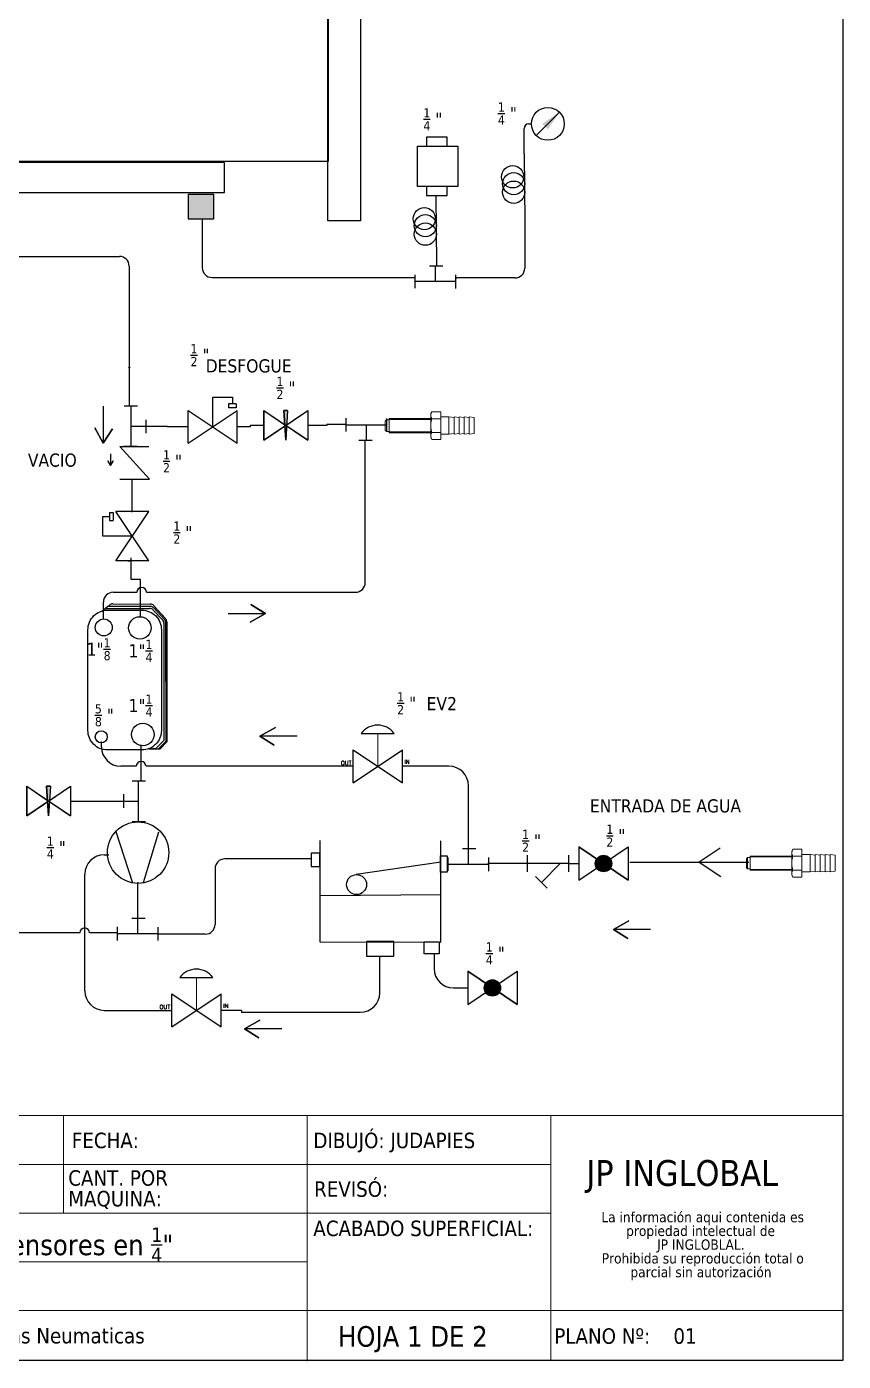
# Model space of a CAD drawing. Header units: millimetres. Extents: x -66 to 265, y 10 to 221.
# Drawn here: x 181.2 to 265, y 9.9 to 146.8 of the extents above; entities that cross this region are included whole.
import ezdxf
from ezdxf.enums import TextEntityAlignment as Align

# ---------------------------------------------------------------- set-up
doc = ezdxf.new("R2010")
doc.units = ezdxf.units.MM
doc.linetypes.add('CENTERX2', pattern=[20.32, 12.7, -2.54, 2.54, -2.54])
for name, color, linetype in [('CONTORNO', 179, 'Continuous'), ('SYMS', 7, 'Continuous'), ('TERMS', 123, 'Continuous'), ('WIRENO', 250, 'Continuous'), ('WIRES', 7, 'Continuous')]:
    doc.layers.add(name, color=color, linetype=linetype)
doc.styles.add('SLDTEXTSTYLE0', font='tahoma.ttf')
doc.styles.add('SLDTEXTSTYLE1', font='tahomabd.ttf')
doc.styles.get("Standard").update_dxf_attribs({"font": 'tahoma.ttf'})
doc.styles.add('WD', font='romans.shx')

# ---------------------------------------------------------------- blocks, each defined once
blk = doc.blocks.new('SW_NOTE_2')
at = {"layer": 'CONTORNO', "color": 0, "char_height": 1.0583, "attachment_point": 2, "style": 'SLDTEXTSTYLE0'}
for s, insert in [('La información aqui contenida es ', (10.29, 1.34)), ('propiedad intelectual de', (10.08, -0.07)), ('JP INGLOBLAL.', (10.1, -1.48)), ('Prohibida su reproducción total o ', (10.3, -2.89)), ('parcial sin autorización', (10.12, -4.3))]:
    blk.add_mtext(s, dxfattribs=dict(at, insert=insert))
blk = doc.blocks.new('SW_NOTE_4')
at = {"color": 0, "linetype": 'Continuous', "lineweight": 0, "char_height": 1.587, "attachment_point": 1, "style": 'SLDTEXTSTYLE0'}
for s, insert in [('CANT. POR ', (0, 2.02)), ('MAQUINA:', (0, -0.1))]:
    blk.add_mtext(s, dxfattribs=dict(at, insert=insert))
blk = doc.blocks.new('TNueva')
at = {"layer": 'WIRENO'}
for p, q in [((225.166, 74.246), (225.166, 75.163)), ((227.056, 75.746), (226.139, 75.746)), ((226.557, 74.707), (226.557, 75.745)), ((227.946, 74.232), (227.946, 75.149)), ((225.184, 74.712), (227.93, 74.712))]:
    blk.add_line(p, q, dxfattribs=at)
blk = doc.blocks.new('HGVA1_DIAPHRAGM_VALVE2')
at = {"color": 7, "linetype": 'Continuous', "lineweight": 0, "ltscale": 3.2258}
for p, q in [((-0.25, 0.5), (0.25, 0.5)), ((0, 0), (0, 0.5))]:
    blk.add_line(p, q, dxfattribs=at)
for p, q in [((-0.375, -0.25), (-0.375, 0.25)), ((-0.375, -0.25), (0.375, 0.25)), ((-0.375, 0.25), (0.375, -0.25)), ((0.375, -0.25), (0.375, 0.25))]:
    blk.add_line(p, q)
at = {"ltscale": 25.4, "flags": 128}
blk.add_lwpolyline([(0.25, 0.5, 0.5), (-0.25, 0.5)], format="xyb", close=True, dxfattribs=at)
at = {"style": 'WD', "flags": 1}
for tag, p in [('INST', (-0.469, 0.748)), ('LOC', (-0.469, 0.587)), ('TAG1', (-0.469, 0.378))]:
    blk.add_attdef(tag, text='', height=0.125, dxfattribs=at).set_placement(p, align=Align.RIGHT)
at = {"style": 'WD'}
blk.add_attdef('XREF', text='', height=0.0625, rotation=0.0625, dxfattribs=at).set_placement((0.518, 0.271), align=Align.TOP_CENTER)
blk.add_attdef('TERM01', text='', height=0.0625, dxfattribs=at).set_placement((-0.399, 0.018), align=Align.RIGHT)
for tag, p, height in [('X4TERM01', (-0.375, 0), 0.005), ('X1TERM02', (0.375, 0), 0.005), ('TERM02', (0.406, 0.036), 0.0625), ('RATING1', (0.388, -0.162), 0.125), ('DESC1', (0.388, -0.378), 0.125), ('DESC2', (0.388, -0.562), 0.125), ('WDTAGALT', (0.388, -0.907), 0.125), ('DESC3', (0.388, -0.752), 0.125)]:
    blk.add_attdef(tag, p, '', height=height, dxfattribs=at)
at = {"style": 'WD', "flags": 1}
for tag, p in [('WDTYPE', (-0.154, -0.127)), ('FAMILY', (-0.143, -0.17)), ('CAT', (-0.143, -0.215)), ('MFG', (-0.141, -0.246)), ('ASSYCODE', (-0.113, -0.275))]:
    blk.add_attdef(tag, text='', height=0.01, dxfattribs=at).set_placement(p, align=Align.CENTER)
blk = doc.blocks.new('RESERVA')
at = {"layer": 'WIRENO'}
for p, q in [((301.32, 73.69), (301.32, 59.85)), ((317.87, 59.8), (317.87, 73.64)), ((317.89, 70.73), (306.31, 69.05)), ((301.36, 66.16), (317.9, 66.3)), ((301.32, 59.85), (317.87, 59.8))]:
    blk.add_line(p, q, dxfattribs=at)
for points in [[(317.85, 71.6), (318.75, 71.6), (318.75, 69.35), (317.85, 69.35)], [(307.72, 57.86), (311.45, 57.86), (311.45, 59.9), (307.72, 59.9)]]:
    blk.add_lwpolyline(points, close=True, dxfattribs=at)
blk.add_circle((306.35, 67.67), 1.37, dxfattribs=at)
blk = doc.blocks.new('RESERVORIO')
at = {"layer": 'WIRENO'}
for points in [[(211.28, 62), (210.41, 62), (210.41, 60.61), (211.28, 60.61)], [(222.01, 52.91), (223.54, 52.91), (223.54, 51.68), (222.01, 51.68)]]:
    blk.add_lwpolyline(points, close=True, dxfattribs=at)
at = {"layer": 'WIRENO', "xscale": 0.75, "yscale": 0.75, "zscale": 0.75}
blk.add_blockref('RESERVA', (-14.7, 8.02), dxfattribs=at)
blk = doc.blocks.new('HGVA1_BALL_VALVE')
h = blk.add_hatch(color=256)
edge = h.paths.add_edge_path()
edge.add_arc((0, 0), 0.125, 0, 360)
at = {"ltscale": 3.2258}
for p, q in [((-0.375, 0.254), (0.375, -0.254)), ((-0.375, -0.254), (0.375, 0.254)), ((-0.375, 0.254), (-0.375, -0.254)), ((0.375, 0.254), (0.375, -0.254))]:
    blk.add_line(p, q, dxfattribs=at)
at = {"ltscale": 25.4, "flags": 128}
blk.add_lwpolyline([(0.375, 0.254), (0.375, -0.254), (-0.375, 0.254), (-0.375, -0.254)], close=True, dxfattribs=at)
at = {"ltscale": 3.2258}
blk.add_circle((0, 0), 0.125, dxfattribs=at)
at = {"ltscale": 25.4}
blk.add_circle((0, 0), 0.125, dxfattribs=at)
at = {"style": 'WD', "flags": 1}
for tag, height, p in [('LOC', 0.125, (0.011, 0.516)), ('INST', 0.125, (0.028, 0.678)), ('TAG1', 0.125, (0, 0.307)), ('FAMILY', 0.01, (-0.482, -0.121)), ('WDTYPE', 0.01, (-0.475, -0.062)), ('CAT', 0.01, (-0.482, -0.165)), ('MFG', 0.01, (-0.481, -0.197)), ('ASSYCODE', 0.01, (-0.453, -0.226))]:
    blk.add_attdef(tag, text='', height=height, dxfattribs=at).set_placement(p, align=Align.CENTER)
at = {"style": 'WD'}
blk.add_attdef('XREF', text='', height=0.0625, rotation=0.0625, dxfattribs=at).set_placement((0.541, 0.293), align=Align.TOP_CENTER)
blk.add_attdef('TERM01', text='', height=0.0625, dxfattribs=at).set_placement((-0.399, 0.018), align=Align.RIGHT)
for tag, p, height in [('X4TERM01', (-0.375, 0), 0.005), ('X8TERM02', (0, 0), 0.005), ('TERM02', (0.052, -0.037), 0.0625), ('X1TERM03', (0.375, 0), 0.005), ('TERM03', (0.406, 0.036), 0.0625), ('RATING1', (0.409, -0.162), 0.125), ('DESC1', (0.409, -0.341), 0.125), ('DESC2', (0.409, -0.525), 0.125), ('DESC3', (0.409, -0.715), 0.125), ('WDTAGALT', (0.409, -0.873), 0.125)]:
    blk.add_attdef(tag, p, '', height=height, dxfattribs=at)
blk = doc.blocks.new('Bomba Vacio')
at = {"layer": 'WIRENO'}
for p, q in [((222.52, 152.69), (218.83, 163.9)), ((224.82, 152.84), (228.2, 163.9))]:
    blk.add_line(p, q, dxfattribs=at)
blk.add_circle((223.65, 159.36), 6.72, dxfattribs=at)
blk = doc.blocks.new('Enfriador')
at = {"layer": 'WIRENO'}
for p, q in [((76.26, 111.34), (76.63, 111.64)), ((76.63, 111.64), (81.18, 111.64)), ((76.64, 111.66), (76.9, 111.86)), ((76.9, 111.86), (81.23, 111.86)), ((76.92, 111.85), (77.07, 111.98)), ((77.4, 112.11), (81.25, 112.09)), ((81.54, 111.48), (82.5, 110.46)), ((81.6, 111.7), (82.68, 110.55)), ((81.62, 111.92), (82.8, 110.62)), ((82.64, 110.12), (82.64, 98.09)), ((82.81, 110.21), (82.83, 98)), ((82.93, 110.28), (82.95, 97.94)), ((81.83, 97.28), (81.1, 97.21)), ((82.04, 97.21), (81.17, 97.18)), ((82.64, 98.09), (81.83, 97.28)), ((82.22, 97.21), (81.97, 97.21)), ((82.83, 98), (82.04, 97.21)), ((82.95, 97.94), (82.22, 97.21))]:
    blk.add_line(p, q, dxfattribs=at)
blk.add_lwpolyline([(76.85, 111.46), (80.39, 111.46, -0.414214), (82.39, 109.46), (82.39, 99.12, -0.414214), (80.39, 97.12), (76.85, 97.12, -0.414214), (74.85, 99.12), (74.85, 109.46, -0.414214)], format="xyb", close=True, dxfattribs=at)
for centre, radius in [((76.48, 109.69), 0.873), ((80.18, 109.64), 1.15), ((76.22, 98.47), 0.619), ((80.48, 98.71), 1.15)]:
    blk.add_circle(centre, radius, dxfattribs=at)
for centre, start, end in [((77.4, 111.61), 89.7511, 131.1584), ((81.18, 111.14), 43.3911, 90), ((81.23, 111.36), 43.2563, 90), ((81.25, 111.59), 42.2685, 89.7511), ((82.14, 110.12), 0, 43.3911), ((82.31, 110.21), 0.0807, 43.2563), ((82.43, 110.28), 0.0522, 42.2685)]:
    blk.add_arc(centre, 0.5, start, end, dxfattribs=at)
blk = doc.blocks.new('HGVA1_NEADLE_VALVE')
blk.add_hatch(color=256).paths.add_polyline_path([(-0.034, 0.255), (0.03, 0.255), (-0.002, -0.255)])
at = {"ltscale": 3.2258}
for p, q in [((-0.375, 0.254), (0.375, -0.254)), ((-0.375, -0.254), (0.375, 0.254)), ((-0.375, 0.254), (-0.375, -0.254)), ((0.03, 0.255), (-0.034, 0.255)), ((-0.034, 0.255), (-0.002, -0.255)), ((0.03, 0.255), (-0.002, -0.255)), ((0.375, 0.254), (0.375, -0.254))]:
    blk.add_line(p, q, dxfattribs=at)
at = {"ltscale": 25.4, "flags": 128}
for points in [[(-0.375, -0.254), (-0.375, 0.254), (0, 0)], [(-0.034, 0.255), (0.03, 0.255), (-0.002, -0.255)], [(0.375, 0.254), (0.375, -0.254), (0, 0)]]:
    blk.add_lwpolyline(points, close=True, dxfattribs=at)
at = {"style": 'WD', "flags": 1}
for tag, height, p in [('INST', 0.125, (0.026, 0.682)), ('LOC', 0.125, (0.009, 0.52)), ('TAG1', 0.125, (-0.002, 0.311)), ('FAMILY', 0.01, (-0.145, -0.188)), ('CAT', 0.01, (-0.145, -0.232)), ('WDTYPE', 0.01, (-0.122, -0.14)), ('MFG', 0.01, (-0.143, -0.263)), ('ASSYCODE', 0.01, (-0.115, -0.293))]:
    blk.add_attdef(tag, text='', height=height, dxfattribs=at).set_placement(p, align=Align.CENTER)
at = {"style": 'WD'}
blk.add_attdef('XREF', text='', height=0.0625, rotation=0.0625, dxfattribs=at).set_placement((0.516, 0.298), align=Align.TOP_CENTER)
blk.add_attdef('TERM01', text='', height=0.0625, dxfattribs=at).set_placement((-0.399, 0.018), align=Align.RIGHT)
for tag, p, height in [('X4TERM01', (-0.375, 0), 0.005), ('X1TERM02', (0.375, 0), 0.005), ('TERM02', (0.406, 0.036), 0.0625), ('RATING1', (0.399, -0.148), 0.125), ('DESC1', (0.399, -0.313), 0.125), ('DESC2', (0.399, -0.497), 0.125), ('DESC3', (0.399, -0.686), 0.125), ('WDTAGALT', (0.399, -0.858), 0.125)]:
    blk.add_attdef(tag, p, '', height=height, dxfattribs=at)
blk = doc.blocks.new('ColaMarrano')
at = {"layer": 'WIRENO'}
blk.add_line((96.3, 200.92), (96.42, 188.45), dxfattribs=at)
for centre in [(94.22, 196.73), (94.4, 195.47), (94.4, 193.92)]:
    blk.add_circle(centre, 2.03, dxfattribs=at)
blk = doc.blocks.new('TRANSMISORPRESIO')
at = {"layer": 'WIRENO'}
for points in [[(168.65, 196.59), (170.93, 196.59), (170.93, 197.56), (168.65, 197.56)], [(167.67, 196.57), (172.08, 196.57), (172.08, 192.17), (167.67, 192.17)], [(168.65, 191.17), (170.93, 191.17), (170.93, 192.15), (168.65, 192.15)]]:
    blk.add_lwpolyline(points, close=True, dxfattribs=at)
blk = doc.blocks.new('HME1_PRESS_M')
blk.add_line((0.036, -0.088), (0.213, 0.089))
blk.add_circle((0.125, 0), 0.125)
blk.add_solid([(0.082, 0.002), (0.126, -0.042), (0.213, 0.089)])
at = {"style": 'WD', "width": 0.7}
for tag, p in [('INST', (0.125, 0.5)), ('LOC', (0.125, 0.344)), ('TAG1', (0.125, 0.188)), ('DESC1', (0.125, -0.344)), ('DESC2', (0.125, -0.5)), ('DESC3', (0.125, -0.656)), ('WDTAGALT', (0.125, -0.812))]:
    blk.add_attdef(tag, text='', height=0.125, dxfattribs=at).set_placement(p, align=Align.CENTER)
blk.add_attdef('TERM01', text='', height=0.0625, dxfattribs=at).set_placement((-0.032, 0.031), align=Align.RIGHT)
at = {"style": 'WD'}
for tag, p, height, flags in [('X4TERM01', (0, 0), 0.005, 1), ('WDTYPE', (0.062, 0.062), 0.01, 1), ('WDBLKNAM', (0.134, 0.001), 0.01, 9), ('X1TERM02', (0.248, 0), 0.005, 1), ('FAMILY', (0.13, -0.035), 0.01, 9)]:
    blk.add_attdef(tag, p, '', height=height, dxfattribs=dict(at, flags=flags))
at = {"style": 'WD', "width": 0.7}
for tag, p, height in [('TERM02', (0.28, 0.031), 0.0625), ('RATING1', (0.281, -0.188), 0.125)]:
    blk.add_attdef(tag, p, '', height=height, dxfattribs=at)
at = {"style": 'WD'}
blk.add_attdef('XREF', text='', height=0.0625, dxfattribs=at).set_placement((-0.031, -0.125), align=Align.RIGHT)
at = {"linetype": 'Continuous', "style": 'WD', "flags": 9}
for tag, p in [('MFG', (0.128, -0.085)), ('ASSYCODE', (0.13, -0.103)), ('CAT', (0.13, -0.066))]:
    blk.add_attdef(tag, p, '', height=0.01, dxfattribs=at)
blk = doc.blocks.new('HST1_STRAINER_Y_TYPE')
at = {"ltscale": 3.2258}
for p, q in [((0, 0.125), (0, -0.125)), ((0.625, 0.125), (0.625, -0.125)), ((0, 0), (0.625, 0)), ((0.125, 0), (0.412, -0.287)), ((0.324, -0.376), (0.501, -0.199))]:
    blk.add_line(p, q, dxfattribs=at)
at = {"style": 'WD', "flags": 1}
for tag, height, p in [('INST', 0.125, (0.33, 0.71)), ('LOC', 0.125, (0.306, 0.549)), ('TAG1', 0.125, (0.324, 0.34)), ('FAMILY', 0.01, (1.09, 0.044)), ('CAT', 0.01, (1.09, -0.001)), ('WDTYPE', 0.01, (1.102, -0.093)), ('MFG', 0.01, (1.092, -0.032)), ('ASSYCODE', 0.01, (1.12, -0.061))]:
    blk.add_attdef(tag, text='', height=height, dxfattribs=at).set_placement(p, align=Align.CENTER)
at = {"style": 'WD'}
for tag, height, p in [('WDTAGALT', 0.125, (0.035, 0.2)), ('TERM01', 0.0625, (-0.024, 0.018))]:
    blk.add_attdef(tag, text='', height=height, dxfattribs=at).set_placement(p, align=Align.RIGHT)
for tag, p, height in [('RATING1', (0.6, 0.18), 0.125), ('X4TERM01', (0, 0), 0.005), ('X1TERM03', (0.625, 0), 0.005), ('TERM03', (0.632, 0.013), 0.0625), ('DESC1', (-0.666, -0.258), 0.125), ('DESC2', (-0.666, -0.442), 0.125), ('X8TERM02', (0.412, -0.287), 0.005), ('TERM02', (0.447, -0.365), 0.0625), ('DESC3', (-0.666, -0.632), 0.125)]:
    blk.add_attdef(tag, p, '', height=height, dxfattribs=at)
blk.add_attdef('XREF', text='', height=0.0625, rotation=0.0625, dxfattribs=at).set_placement((0.649, -0.434), align=Align.TOP_CENTER)
blk = doc.blocks.new('HGVA1_FLOAT_OPERATED_VALVE')
for p, q in [((0, 0), (0, 0.45)), ((0, 0.45), (0.3, 0.45)), ((0.3, 0.45), (0.3, 0.351)), ((-0.375, -0.25), (-0.375, 0.25)), ((-0.375, -0.25), (0.375, 0.25)), ((-0.375, 0.25), (0.375, -0.25)), ((0.36, 0.351), (0.24, 0.351)), ((0.24, 0.351), (0.24, 0.291)), ((0.36, 0.291), (0.24, 0.291)), ((0.36, 0.351), (0.36, 0.291)), ((0.375, -0.25), (0.375, 0.25))]:
    blk.add_line(p, q)
at = {"style": 'WD', "flags": 1}
for tag, p in [('INST', (-0.482, 0.637)), ('LOC', (-0.482, 0.454)), ('TAG1', (-0.481, 0.27))]:
    blk.add_attdef(tag, text='', height=0.125, dxfattribs=at).set_placement(p, align=Align.RIGHT)
at = {"style": 'WD'}
blk.add_attdef('XREF', text='', height=0.0625, rotation=0.0625, dxfattribs=at).set_placement((0.52, 0.255), align=Align.TOP_CENTER)
blk.add_attdef('TERM01', text='', height=0.0625, dxfattribs=at).set_placement((-0.399, 0.018), align=Align.RIGHT)
for tag, p, height in [('X4TERM01', (-0.375, 0), 0.005), ('X1TERM02', (0.375, 0), 0.005), ('TERM02', (0.406, 0.036), 0.0625), ('RATING1', (0.388, -0.148), 0.125), ('DESC1', (0.388, -0.364), 0.125), ('DESC2', (0.388, -0.548), 0.125), ('WDTAGALT', (0.388, -0.91), 0.125), ('DESC3', (0.388, -0.738), 0.125)]:
    blk.add_attdef(tag, p, '', height=height, dxfattribs=at)
at = {"style": 'WD', "flags": 1}
for tag, p in [('WDTYPE', (-0.173, -0.125)), ('FAMILY', (-0.176, -0.156)), ('CAT', (-0.176, -0.2)), ('MFG', (-0.174, -0.232)), ('ASSYCODE', (-0.146, -0.261))]:
    blk.add_attdef(tag, text='', height=0.01, dxfattribs=at).set_placement(p, align=Align.CENTER)
blk = doc.blocks.new('WDDOT')
for radius in [0.03, 0.0187, 0.00929]:
    blk.add_circle((0, 0), radius)
blk = doc.blocks.new('check')
at = {"layer": 'WIRENO'}
for p, q in [((68.66, 166.54), (69.94, 166.54)), ((69.94, 166.54), (69.41, 166.25)), ((69.41, 166.25), (69.94, 166.54)), ((69.94, 166.54), (69.44, 166.85)), ((69.44, 166.85), (69.93, 166.54)), ((71.43, 162.27), (67.85, 165.55)), ((67.85, 165.55), (67.85, 162.36)), ((71.43, 165.55), (71.43, 162.27))]:
    blk.add_line(p, q, dxfattribs=at)
blk = doc.blocks.new('Acople Estriado')
at = {"color": 7, "linetype": 'Continuous', "lineweight": 15}
for p, q in [((6.78, 5.633), (6.78, 5.138)), ((6.78, 5.633), (6.947, 5.633)), ((6.811, 5.678), (6.796, 5.663)), ((6.796, 5.663), (6.796, 5.633)), ((6.931, 5.663), (6.796, 5.663)), ((6.811, 5.678), (6.916, 5.678)), ((6.931, 5.663), (6.916, 5.678)), ((6.931, 5.633), (6.931, 5.663)), ((6.947, 5.138), (6.947, 5.633)), ((6.721, 5.138), (6.699, 5.126)), ((6.699, 5.126), (6.699, 5.019)), ((6.74, 5.138), (6.721, 5.138)), ((6.864, 5.138), (6.74, 5.138)), ((6.781, 5.126), (6.781, 5.019)), ((6.988, 5.138), (6.864, 5.138)), ((6.946, 5.126), (6.946, 5.019)), ((7.007, 5.138), (6.988, 5.138)), ((7.029, 5.126), (7.007, 5.138)), ((7.029, 5.126), (7.029, 5.019)), ((6.699, 5.019), (6.781, 5.019)), ((6.761, 5.019), (6.761, 4.922)), ((6.761, 4.922), (6.769, 4.862)), ((6.864, 4.922), (6.761, 4.922)), ((6.781, 5.019), (6.946, 5.019)), ((6.967, 4.922), (6.864, 4.922)), ((6.946, 5.019), (7.029, 5.019)), ((6.959, 4.862), (6.967, 4.922)), ((6.967, 4.922), (6.967, 5.019)), ((6.761, 4.862), (6.769, 4.802)), ((6.864, 4.862), (6.761, 4.862)), ((6.761, 4.802), (6.769, 4.742)), ((6.864, 4.802), (6.761, 4.802)), ((6.967, 4.862), (6.864, 4.862)), ((6.967, 4.802), (6.864, 4.802)), ((6.959, 4.802), (6.967, 4.862)), ((6.959, 4.742), (6.967, 4.802)), ((6.761, 4.742), (6.769, 4.682)), ((6.864, 4.742), (6.761, 4.742)), ((6.761, 4.682), (6.769, 4.622)), ((6.864, 4.682), (6.761, 4.682)), ((6.864, 4.622), (6.769, 4.622)), ((6.967, 4.742), (6.864, 4.742)), ((6.967, 4.682), (6.864, 4.682)), ((6.959, 4.622), (6.864, 4.622)), ((6.959, 4.682), (6.967, 4.742)), ((6.959, 4.622), (6.967, 4.682))]:
    blk.add_line(p, q, dxfattribs=at)
at = {"color": 7, "linetype": 'Continuous', "lineweight": 0}
for p, q in [((6.79, 5.633), (6.79, 5.138)), ((6.938, 5.633), (6.938, 5.138))]:
    blk.add_line(p, q, dxfattribs=at)
at = {"color": 7, "linetype": 'Continuous', "lineweight": 15}
for points, knots in [([(6.699, 5.126), (6.706, 5.13), (6.712, 5.133), (6.726, 5.137), (6.733, 5.138), (6.74, 5.138)], [0, 0, 0, 0, 0.5, 0.5, 1, 1, 1, 1]), ([(6.74, 5.138), (6.744, 5.138), (6.747, 5.138), (6.754, 5.137), (6.757, 5.136), (6.768, 5.133), (6.775, 5.13), (6.781, 5.126)], [0, 0, 0, 0, 0.25, 0.25, 0.5, 0.5, 1, 1, 1, 1]), ([(6.864, 5.138), (6.85, 5.138), (6.836, 5.137), (6.808, 5.133), (6.795, 5.13), (6.781, 5.126)], [0, 0, 0, 0, 0.5, 0.5, 1, 1, 1, 1]), ([(6.946, 5.126), (6.933, 5.13), (6.919, 5.133), (6.892, 5.137), (6.878, 5.138), (6.864, 5.138)], [0, 0, 0, 0, 0.5, 0.5, 1, 1, 1, 1]), ([(6.946, 5.126), (6.953, 5.13), (6.96, 5.133), (6.974, 5.137), (6.981, 5.138), (6.988, 5.138)], [0, 0, 0, 0, 0.5, 0.5, 1, 1, 1, 1]), ([(6.988, 5.138), (6.991, 5.138), (6.995, 5.138), (7.002, 5.137), (7.005, 5.136), (7.015, 5.133), (7.022, 5.13), (7.029, 5.126)], [0, 0, 0, 0, 0.25, 0.25, 0.5, 0.5, 1, 1, 1, 1])]:
    blk.add_open_spline(points, degree=3, knots=knots, dxfattribs=at)

msp = doc.modelspace()

# ---------------------------------------------------------------- hatches: boundary and pattern name
at = {"layer": 'WIRENO'}
h = msp.add_hatch(dxfattribs=at)
h.set_pattern_fill('AR-CONC', color=256)
h.paths.add_polyline_path([(101.3, 138.28), (101.3, 137.08), (98.24, 137.08), (98.24, 135.57), (101.31, 135.57), (101.31, 134.08), (103.4, 136.17)])
h.paths.add_polyline_path([(97.73, 116.8), (96.23, 116.8), (96.23, 113.73), (94.73, 113.73), (96.82, 111.64), (98.93, 113.73), (97.73, 113.73)])
h.paths.add_polyline_path([(121.65, 101.49), (119.55, 99.4), (121.65, 97.29), (121.65, 98.49), (124.72, 98.49), (124.72, 99.99), (121.65, 99.99)])
h.paths.add_polyline_path([(100.12, 84.73), (98.62, 84.73), (98.62, 81.67), (97.12, 81.67), (99.21, 79.57), (101.32, 81.67), (100.12, 81.67)])
h.paths.add_polyline_path([(204.83, 49.61), (204.83, 48.41), (201.77, 48.41), (201.77, 46.9), (204.83, 46.9), (204.83, 45.41), (206.93, 47.5)])
h.paths.add_polyline_path([(236.86, 94.98), (233.8, 94.98), (233.8, 96.48), (231.7, 94.39), (233.8, 92.28), (233.8, 93.48), (236.86, 93.48)])
h = msp.add_hatch(color=256, dxfattribs=at)
h.dxf.hatch_style = 1
h.paths.add_polyline_path([(200.42, 129.55), (197.78, 129.55), (197.78, 127.06), (200.42, 127.06)])
h = msp.add_hatch(dxfattribs=at)
h.set_pattern_fill('AR-CONC', color=256, scale=0.5)
h.set_pattern_definition([(50, (190.336, 15.9), (91.09, -7.97), [9.525, -104.775]), (355, (190.34, 15.9), (-17.62, 95.53), [7.62, -83.82]), (100.45, (197.93, 15.24), (73.47, 87.56), [8.095, -89.045]), (46.18, (190.34, 41.3), (135.54, -21.02), [14.29, -157.16]), (96.64, (201.63, 39.55), (118.7, 123.71), [12.14, -133.57]), (351.18, (190.34, 41.3), (118.7, 123.71), [11.43, -125.73]), (21, (203.036, 34.95), (75.81, -51.13), [9.525, -104.775]), (326, (203.04, 34.95), (30.9, 92.09), [7.62, -83.82]), (71.45, (209.35, 30.69), (106.71, 40.96), [8.095, -89.045]), (37.5, (190.336, 15.9), (1.544, 42.278), [0, -82.804, 0, -85.09, 0, -84.1375]), (7.5, (190.336, 15.9), (33.41, 50.09), [0, -48.514, 0, -80.899, 0, -32.0675]), (327.5, (162.015, 15.9), (67.795, -2.864), [0, -31.75, 0, -99.06, 0, -131.445]), (317.5, (149.315, 15.9), (74.065, 12.713), [0, -41.275, 0, -65.786, 0, -93.345])])
h.paths.add_polyline_path([(233.8, 93.48), (236.86, 93.48), (236.86, 94.98), (233.8, 94.98), (233.8, 96.48), (231.7, 94.39), (233.8, 92.28)])
h = msp.add_hatch(dxfattribs=at)
h.set_pattern_fill('AR-CONC', color=256, scale=0.5)
h.set_pattern_definition([(50, (160.04, -29.775), (91.09, -7.97), [9.525, -104.775]), (355, (160.04, -29.78), (-17.62, 95.53), [7.62, -83.82]), (100.45, (167.63, -30.44), (73.47, 87.56), [8.095, -89.045]), (46.18, (160.04, -4.38), (135.54, -21.02), [14.29, -157.16]), (96.64, (171.33, -6.13), (118.7, 123.71), [12.14, -133.57]), (351.18, (160.04, -4.38), (118.7, 123.71), [11.43, -125.73]), (21, (172.74, -10.725), (75.81, -51.13), [9.525, -104.775]), (326, (172.74, -10.73), (30.9, 92.09), [7.62, -83.82]), (71.45, (179.06, -14.99), (106.71, 40.96), [8.095, -89.045]), (37.5, (160.04, -29.775), (1.544, 42.278), [0, -82.804, 0, -85.09, 0, -84.1375]), (7.5, (160.04, -29.775), (33.41, 50.09), [0, -48.514, 0, -80.899, 0, -32.0675]), (327.5, (131.717, -29.775), (67.795, -2.864), [0, -31.75, 0, -99.06, 0, -131.445]), (317.5, (119.02, -29.775), (74.065, 12.713), [0, -41.275, 0, -65.786, 0, -93.345])])
h.paths.add_polyline_path([(204.83, 46.9), (204.83, 45.41), (206.93, 47.5), (204.83, 49.61), (204.83, 48.41), (201.77, 48.41), (201.77, 46.9)])

# ---------------------------------------------------------------- linework, layer by layer
at = {"color": 7, "linetype": 'Continuous'}
for p, q in [((265, 10), (265, 205)), ((15, 10), (265, 10))]:
    msp.add_line(p, q, dxfattribs=at)
at = {"color": 7, "linetype": 'CENTERX2', "lineweight": 0}
for p in [(265, 51.17), (134.96, 10)]:
    msp.add_line(p, (265, 10), dxfattribs=at)
at = {"color": 7, "linetype": 'Continuous', "lineweight": 0}
for p, q in [((265, 35.07), (135, 35.07)), ((185, 35.07), (185, 25.07)), ((210, 35.07), (210, 9.87)), ((235, 35.07), (235, 9.9)), ((235, 30.07), (160, 30.07)), ((235, 25.07), (134.99, 25.07)), ((210, 20.07), (134.99, 20.07)), ((265, 15.07), (134.99, 15.07))]:
    msp.add_line(p, q, dxfattribs=at)
at = {"layer": 'WIRENO'}
for p, q in [((189.07, 107.86), (189.07, 104.05)), ((189.07, 104.05), (188.2, 105.63)), ((188.2, 105.63), (189.07, 104.05)), ((189.07, 104.05), (190.01, 105.53)), ((190.01, 105.53), (189.07, 104.06)), ((201.9, 86.57), (205.71, 86.57)), ((205.71, 86.57), (204.13, 85.7)), ((204.13, 85.7), (205.71, 86.57)), ((205.71, 86.57), (204.23, 87.51)), ((204.23, 87.51), (205.7, 86.57)), ((205.14, 74.01), (206.73, 74.87)), ((206.73, 74.87), (205.14, 74.01)), ((208.96, 74.01), (205.14, 74.01)), ((205.14, 74.01), (206.62, 73.06)), ((206.62, 73.06), (205.15, 74.01)), ((252.38, 62.52), (250.21, 61.06)), ((243.1, 61.06), (255.31, 61.06)), ((250.21, 61.06), (252.44, 59.59)), ((241.41, 54.18), (243, 55.05)), ((243, 55.05), (241.42, 54.18)), ((245.23, 54.18), (241.41, 54.18)), ((241.42, 54.18), (242.9, 53.24)), ((242.9, 53.24), (241.43, 54.18)), ((203.56, 43.99), (205.14, 44.86)), ((205.14, 44.86), (203.56, 43.99)), ((207.38, 43.99), (203.56, 43.99)), ((203.56, 43.99), (205.04, 43.05)), ((205.04, 43.05), (203.57, 43.99))]:
    msp.add_line(p, q, dxfattribs=at)
for points in [[(212.13, 170.93), (215.48, 170.93), (215.48, 126.87), (212.13, 126.87)], [(150.54, 129.76), (201.52, 129.76), (201.52, 132.86), (150.54, 132.86)], [(197.78, 127.06), (200.42, 127.06), (200.42, 129.55), (197.78, 129.55)]]:
    msp.add_lwpolyline(points, close=True, dxfattribs=at)
msp.add_lwpolyline([(147.71, 164.19), (212.15, 164.19), (212.15, 132.96), (147.78, 132.96, -0.414214), (142.78, 137.96), (142.78, 159.19, -0.414214), (147.78, 164.19), (199.41, 164.19), (199.41, 167.3), (150.6, 167.3), (150.6, 164.19)], format="xyb", dxfattribs=at)
at = {"layer": 'WIRES'}
for p, q in [((232.25, 133.73), (232.25, 136.34)), ((232.72, 136.81), (233, 136.81)), ((199.23, 127.06), (199.23, 122.05)), ((232.31, 126.88), (232.31, 122)), ((175.58, 123.22), (190.73, 123.22)), ((191.73, 122.22), (191.73, 111.8)), ((223.25, 122.42), (223.25, 122.22)), ((200.23, 121.05), (221.05, 121.05)), ((221.05, 121.05), (221.05, 120.85)), ((231.31, 121), (225.29, 121)), ((225.29, 121), (225.29, 120.96)), ((191.78, 111.8), (191.73, 111.8)), ((191.78, 107.9), (191.78, 111.8)), ((193.46, 105.81), (195.62, 105.81)), ((195.62, 105.81), (195.62, 105.78)), ((195.62, 105.78), (197.78, 105.78)), ((202.84, 105.78), (204.19, 105.78)), ((204.19, 105.78), (204.19, 105.91)), ((204.19, 105.91), (205.54, 105.91)), ((212.01, 105.88), (210.06, 105.88)), ((213.96, 105.97), (212.01, 105.97)), ((212.01, 105.97), (212.01, 105.88)), ((215.95, 97.92), (215.95, 104.35)), ((192.05, 97.14), (192.05, 100.28)), ((215.95, 89.76), (215.95, 97.92)), ((191.94, 97.04), (192.04, 97.14)), ((191.94, 97.04), (192.03, 97.04)), ((191.59, 91.98), (191.94, 91.98)), ((191.95, 90.07), (191.95, 92.28)), ((192.91, 90.07), (191.95, 90.07)), ((192.91, 86.24), (192.91, 90.07)), ((189.09, 86.02), (189.09, 87.76)), ((190.09, 88.76), (192.51, 88.76)), ((193.5, 88.76), (214.95, 88.76)), ((188.88, 72.91), (188.88, 73.44)), ((192.95, 69.37), (192.95, 73.11)), ((192.46, 70.91), (190.88, 70.91)), ((214.7, 70.91), (193.47, 70.91)), ((224.54, 70.91), (219.76, 70.91)), ((226.54, 62.42), (226.54, 68.91)), ((185.72, 67.34), (191.13, 67.34)), ((189.18, 61.84), (189.65, 61.84)), ((200.54, 60.4), (200.54, 54.69)), ((210.41, 61.4), (201.54, 61.4)), ((232.58, 60.93), (228.53, 60.93)), ((236.8, 60.93), (236.88, 60.93)), ((236.88, 60.93), (236.88, 60.94)), ((236.88, 60.94), (237.62, 60.94)), ((237.62, 60.94), (237.62, 60.93)), ((237.62, 60.93), (237.87, 60.93)), ((187.18, 47.87), (187.18, 59.84)), ((192.61, 55.3), (192.61, 58.98)), ((192.61, 58.98), (192.68, 58.98)), ((186.67, 53.81), (179.63, 53.81)), ((190.54, 53.81), (187.68, 53.81)), ((194.61, 53.69), (194.61, 53.76)), ((199.54, 53.69), (194.61, 53.69)), ((217.44, 47.67), (217.44, 51.39)), ((223.01, 51.68), (223.01, 50.17)), ((225.01, 48.17), (226.47, 48.17)), ((189.15, 45.87), (196.1, 45.87)), ((203.25, 45.87), (201.17, 45.87)), ((203.25, 45.87), (203.25, 45.67)), ((203.25, 45.67), (214.63, 45.67)), ((214.63, 45.67), (215.44, 45.67))]:
    msp.add_line(p, q, dxfattribs=at)
for centre, radius, start, end in [((232.72, 136.34), 0.469, 90, 180), ((190.73, 122.22), 1, 0, 90), ((200.23, 122.05), 1, 180, 270), ((231.31, 122), 1, 270, 0), ((193.01, 88.76), 0.5, 0, 180), ((214.95, 89.76), 1, 270, 0), ((190.09, 87.76), 1, 90, 180), ((190.88, 72.91), 2, 180, 269.9845), ((192.96, 70.91), 0.5, 0, 180), ((224.54, 68.91), 2, 0, 90), ((189.18, 59.84), 2, 90, 180), ((201.54, 60.4), 1, 90, 180), ((187.17, 53.82), 0.5, 0, 180), ((199.54, 54.69), 1, 270, 0), ((225.01, 50.17), 2, 180, 270), ((189.18, 47.87), 2, 180, 270), ((215.44, 47.67), 2, 270, 0)]:
    msp.add_arc(centre, radius, start, end, dxfattribs=at)

# ---------------------------------------------------------------- block references
at = {"xscale": 8.639999999999999, "yscale": 8.639999999999999, "zscale": 8.639999999999999, "rotation": 89.99999999999999}
for p in [(267.07, 46.55), (304.11, 1.66)]:
    msp.add_blockref('Acople Estriado', p, dxfattribs=at)
at = {"color": 7, "linetype": 'Continuous', "lineweight": 0}
msp.add_blockref('SW_NOTE_4', (185.48, 27.45), dxfattribs=at)
at = {"layer": 'CONTORNO', "color": 7}
msp.add_blockref('SW_NOTE_2', (240.28, 23.85), dxfattribs=at)
at = {"layer": 'SYMS'}
for name, p, xscale, yscale, zscale in [('HME1_PRESS_M', (233, 136.81), 13.5, 13.5, 13.5), ('HGVA1_FLOAT_OPERATED_VALVE', (200.3, 105.74), 6.720000000000001, 6.720000000000001, 6.720000000000001), ('HGVA1_NEADLE_VALVE', (207.81, 105.88), 6, 6, 6), ('HGVA1_NEADLE_VALVE', (183.47, 67.34), 6, 6, 6), ('HST1_STRAINER_Y_TYPE', (236.8, 60.93), -6.749999999999999, 6.749999999999999, 6.749999999999999), ('HGVA1_BALL_VALVE', (240.4, 60.93), 6.749999999999999, 6.749999999999999, 6.749999999999999), ('HGVA1_BALL_VALVE', (229, 48.17), 6.749999999999999, 6.749999999999999, 6.749999999999999)]:
    msp.add_blockref(name, p, dxfattribs=dict(at, xscale=xscale, yscale=yscale, zscale=zscale))
for p in [(191.73, 111.8), (191.73, 111.8), (191.78, 111.8), (195.62, 105.78), (191.95, 91.98)]:
    msp.add_blockref('WDDOT', p, dxfattribs=at)
at = {"layer": 'SYMS', "xscale": 6.720000000000001, "yscale": 6.720000000000001, "zscale": 6.720000000000001, "rotation": 90}
msp.add_blockref('HGVA1_FLOAT_OPERATED_VALVE', (192.06, 94.52), dxfattribs=at)
at = {"layer": 'SYMS'}
ref = msp.add_blockref('HGVA1_DIAPHRAGM_VALVE2', (217.23, 70.91), dxfattribs=dict(at, xscale=6.749999999999999, yscale=6.749999999999999, zscale=6.749999999999999))
ref.add_attrib('TERM01', 'OUT', dxfattribs={"layer": 'TERMS', "height": 0.422, "style": 'WD'}).set_placement((214.54, 71.03), align=Align.RIGHT)
ref.add_attrib('TERM02', 'IN', (219.97, 71.15), dxfattribs={"layer": 'TERMS', "height": 0.422, "style": 'WD'})
ref = msp.add_blockref('HGVA1_DIAPHRAGM_VALVE2', (198.63, 45.88), dxfattribs=dict(at, xscale=6.749999999999999, yscale=6.749999999999999, zscale=6.749999999999999))
ref.add_attrib('TERM01', 'OUT', dxfattribs={"layer": 'TERMS', "height": 0.422, "style": 'WD'}).set_placement((195.94, 46), align=Align.RIGHT)
ref.add_attrib('TERM02', 'IN', (201.38, 46.12), dxfattribs={"layer": 'TERMS', "height": 0.422, "style": 'WD'})
at = {"layer": 'WIRENO'}
for name, p, xscale, yscale, zscale in [('TRANSMISORPRESIO', (64.12, -49.77), 0.9375, 0.9375, 0.9375), ('ColaMarrano', (178.08, 20.72), 0.5625, 0.5625, 0.5625), ('ColaMarrano', (169.02, 16.42), 0.5625, 0.5625, 0.5625), ('TNueva', (-116.67, 8.59), 1.5, 1.5, 1.5), ('Bomba Vacio', (87.81, -12.65), 0.46875, 0.46875, 0.46875), ('TNueva', (-113.28, -51.19), 1.5, 1.5, 1.5), ('TNueva', (-147.2, -58.32), 1.5, 1.5, 1.5)]:
    msp.add_blockref(name, p, dxfattribs=dict(at, xscale=xscale, yscale=yscale, zscale=zscale))
for name, p, xscale, yscale, zscale, rotation in [('TNueva', (79.84, 445.65), 1.5, 1.5, 1.5, 270), ('TNueva', (555.88, 217.97), 1.5, 1.5, 1.5, 180), ('check', (345.96, 167.33), -0.9375, 0.9375, 0.9375, 90), ('TNueva', (304.77, -272.55), 1.5, 1.5, 1.5, 90)]:
    msp.add_blockref(name, p, dxfattribs=dict(at, xscale=xscale, yscale=yscale, zscale=zscale, rotation=rotation))
for name, p in [('Enfriador', (112.65, -24.54)), ('RESERVORIO', (0, 0))]:
    msp.add_blockref(name, p, dxfattribs=at)

# ---------------------------------------------------------------- texts
at = {"char_height": 1.35, "attachment_point": 1}
for s, width, insert in [('\\A1;   {\\H0.7x;\\S1/4;} "', 4.4601, (220.4, 138.41)), ('\\A1;   {\\H0.7x;\\S1/4;} "', 4.4601, (228.05, 139.01)), ('\\A1;   {\\H0.7x;\\S1/2;} "', 4.4601, (196.51, 114.22)), ('\\A1;DESFOGUE', 10.8698, (199.58, 112.66)), ('\\A1;   {\\H0.7x;\\S1/2;} "', 4.4601, (205.33, 110.86)), ('\\A1;VACIO', 10.8698, (181.34, 102.99)), ('\\A1;   {\\H0.7x;\\S1/2;} "', 4.4601, (193.69, 103.33)), ('\\A1;   {\\H0.7x;\\S1/2;} "', 4.4601, (194.75, 96.02)), ('\\A1;   1"{\\H0.7x;\\S1/8;\\H1.4286x; }', 4.4601, (185.85, 84.05)), ('\\A1;   1"{\\H0.7x;\\S1/4;\\H1.4286x; }', 4.4601, (190.15, 83.89)), ('\\A1;   1"{\\H0.7x;\\S1/4;\\H1.4286x; }', 4.4601, (190.15, 78.27)), ('\\A1;   {\\H0.7x;\\S1/2;} "', 4.4601, (217.71, 78.51)), ('\\A1;{\\H0.7x;\\S5/8;} "', 4.4601, (188.22, 77.28)), ('\\A1;EV2', 10.8698, (222.25, 78.01)), ('\\A1;ENTRADA DE AGUA', 17.3292, (239, 67.52)), ('\\A1;   {\\H0.7x;\\S1/2;} "', 4.4601, (230.53, 64.4)), ('\\A1;   {\\H0.7x;\\S1/2;} "', 4.4601, (239.17, 64.92)), ('\\A1;   {\\H0.7x;\\S1/4;\\H1.4286x; }"', 4.4601, (181.77, 63.7)), ('\\A1;   {\\H0.7x;\\S1/4;\\H1.4286x; }"', 4.4601, (226.81, 52.85))]:
    msp.add_mtext_dynamic_manual_height_columns(s, width=width, gutter_width=1, heights=[0], dxfattribs=dict(at, insert=insert))
at = {"color": 7, "linetype": 'Continuous', "lineweight": 0, "attachment_point": 1, "style": 'SLDTEXTSTYLE0'}
for s, insert, char_height in [('FECHA:', (185.85, 33.32), 1.587), ('REVISÓ:', (210.7, 28.33), 1.587), ('HOJA 1 DE 2', (213.16, 13.48), 2.1167), ('PLANO Nº:    01', (235.35, 13.25), 1.5875)]:
    msp.add_mtext(s, dxfattribs=dict(at, insert=insert, char_height=char_height))
at = {"color": 7, "linetype": 'Continuous', "lineweight": 0, "insert": (135.6, 13.29), "char_height": 1.5875, "width": 77.536, "attachment_point": 1, "style": 'SLDTEXTSTYLE0'}
msp.add_mtext('\\pi-4.7625,l6.35,t12.7;NOMBRE:^IDiagrama de Tuberias 85L Valvulas Neumaticas', dxfattribs=at)
at = {"layer": 'CONTORNO', "color": 7}
for s, insert, char_height, attachment_point, style in [('DIBUJÓ: JUDAPIES', (210.63, 33.32), 1.5875, 1, 'SLDTEXTSTYLE0'), ('\\A1;Tuberia de Manometros y sensores en {\\H0.7x;\\S1/4;}" ', (170.8, 23.59), 2.1167, 2, 'SLDTEXTSTYLE1'), ('ACABADO SUPERFICIAL:', (210.62, 24.3), 1.5875, 1, 'SLDTEXTSTYLE0')]:
    msp.add_mtext(s, dxfattribs=dict(at, insert=insert, char_height=char_height, attachment_point=attachment_point, style=style))
at = {"layer": 'CONTORNO', "insert": (238.63, 30.51), "char_height": 2.6458, "attachment_point": 1, "style": 'SLDTEXTSTYLE1'}
msp.add_mtext('JP INGLOBAL', dxfattribs=at)

doc.saveas('drawing.dxf')
